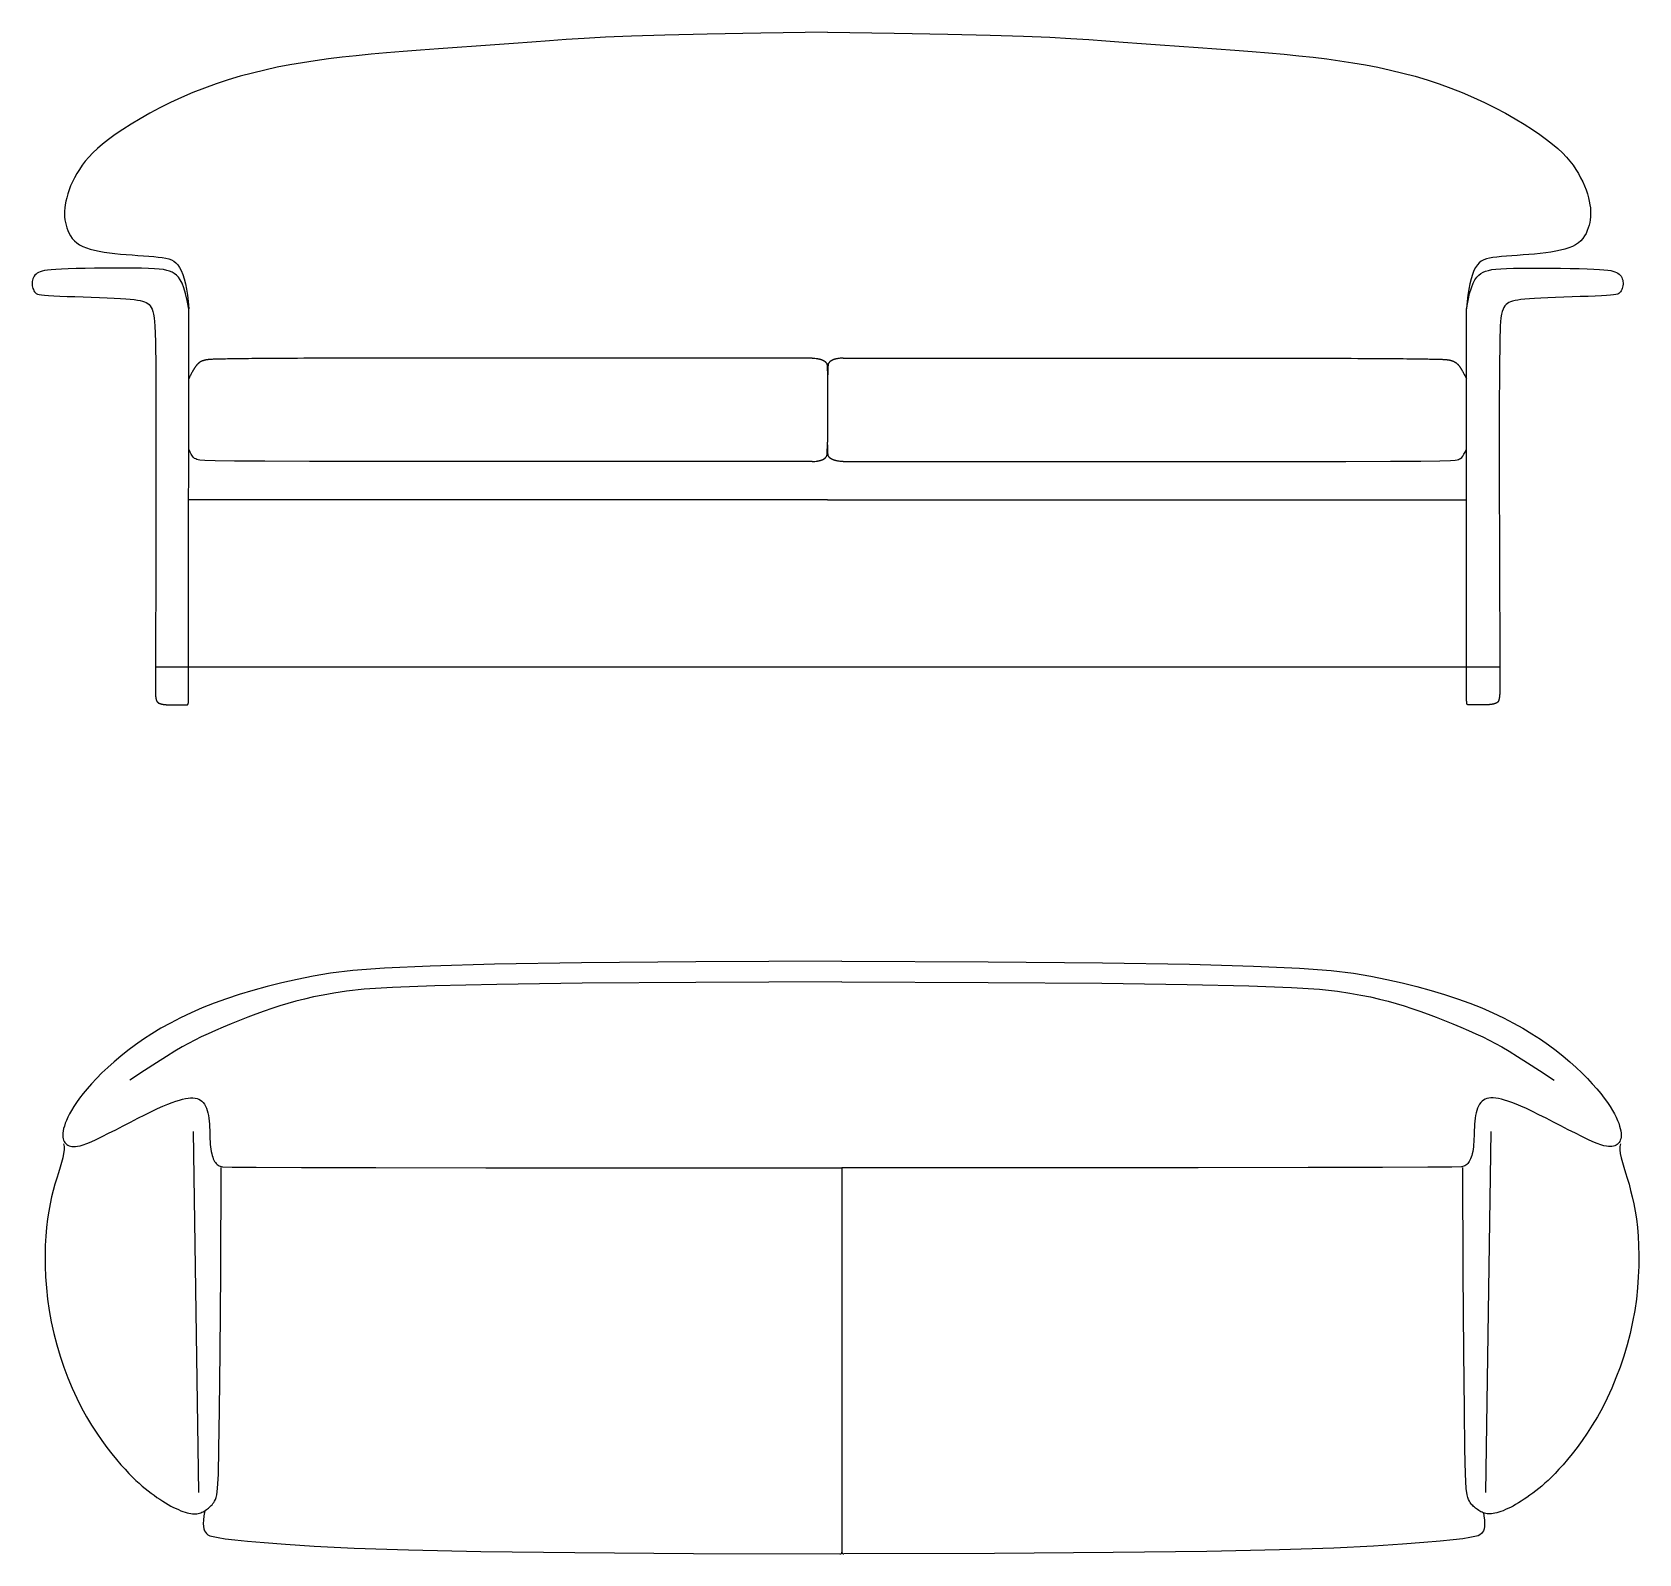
# Model space of a CAD drawing. Header units: millimetres. Extents: x 421 to 3085, y -1408 to 277.
# Drawn here: x 2731.7 to 2935.3, y -515.3 to -322.4 of the extents above; entities that cross this region are included whole.
import ezdxf

# ---------------------------------------------------------------- set-up
doc = ezdxf.new("R2010")
doc.units = ezdxf.units.MM

msp = doc.modelspace()

# ---------------------------------------------------------------- linework, layer by layer
at = {"color": 18, "linetype": 'Continuous', "true_color": 0x000000}
msp.add_line((2832.48, -366.17), (2832.48, -374.33), dxfattribs=at)
at = {"color": 18, "true_color": 0x000000}
msp.add_line((2917.69, -402.85), (2747.28, -402.85), dxfattribs=at)
at = {"color": 18, "linetype": 'Continuous', "true_color": 0x000000}
for points in [[(2832.48, -322.38), (2824.03, -322.5), (2817.24, -322.62), (2811.87, -322.75), (2807.65, -322.89), (2804.33, -323.03), (2801.65, -323.18), (2799.37, -323.33), (2797.22, -323.49), (2795, -323.65), (2792.69, -323.82), (2790.32, -323.98), (2787.93, -324.15), (2785.53, -324.32), (2783.17, -324.49), (2780.87, -324.67), (2778.67, -324.84), (2776.59, -325.01), (2774.62, -325.18), (2772.74, -325.37), (2770.95, -325.56), (2769.22, -325.77), (2767.55, -326), (2765.92, -326.25), (2764.31, -326.53), (2762.72, -326.84), (2761.14, -327.19), (2759.57, -327.57), (2758.02, -327.98), (2756.49, -328.43), (2754.98, -328.92), (2753.49, -329.46), (2752.03, -330.03), (2750.6, -330.65), (2749.2, -331.3), (2747.86, -331.97), (2746.57, -332.66), (2745.34, -333.35), (2744.2, -334.04), (2743.15, -334.71), (2742.19, -335.36), (2741.34, -335.98), (2740.59, -336.57), (2739.93, -337.14), (2739.35, -337.68), (2738.84, -338.22), (2738.39, -338.74), (2737.99, -339.26), (2737.64, -339.78), (2737.31, -340.3), (2737.02, -340.83), (2736.77, -341.36), (2736.54, -341.88), (2736.34, -342.38), (2736.17, -342.88), (2736.04, -343.36), (2735.93, -343.82), (2735.84, -344.25), (2735.79, -344.66), (2735.76, -345.06), (2735.76, -345.43), (2735.78, -345.8), (2735.82, -346.16), (2735.88, -346.51), (2735.97, -346.85), (2736.07, -347.2), (2736.19, -347.54), (2736.35, -347.88), (2736.53, -348.21), (2736.75, -348.52), (2737.01, -348.81), (2737.32, -349.08), (2737.67, -349.32), (2738.07, -349.54), (2738.53, -349.73), (2739.03, -349.89), (2739.58, -350.03), (2740.17, -350.15), (2740.79, -350.26), (2741.45, -350.35), (2742.14, -350.43), (2742.86, -350.5), (2743.59, -350.56), (2744.33, -350.62), (2745.06, -350.67), (2745.77, -350.72), (2746.44, -350.77), (2747.07, -350.82), (2747.64, -350.88), (2748.15, -350.94), (2748.59, -351.01), (2748.98, -351.1), (2749.32, -351.23), (2749.62, -351.39), (2749.88, -351.61), (2750.12, -351.87), (2750.34, -352.21), (2750.55, -352.61), (2750.74, -353.09), (2750.92, -353.64), (2751.08, -354.27), (2751.22, -354.96), (2751.34, -355.72), (2751.43, -356.54), (2751.5, -357.44)], [(2832.48, -322.38), (2840.94, -322.5), (2847.73, -322.62), (2853.1, -322.75), (2857.32, -322.89), (2860.64, -323.03), (2863.31, -323.18), (2865.6, -323.33), (2867.75, -323.49), (2869.97, -323.65), (2872.28, -323.82), (2874.65, -323.98), (2877.04, -324.15), (2879.44, -324.32), (2881.8, -324.49), (2884.09, -324.67), (2886.3, -324.84), (2888.38, -325.01), (2890.35, -325.18), (2892.23, -325.37), (2894.02, -325.56), (2895.75, -325.77), (2897.42, -326), (2899.05, -326.25), (2900.66, -326.53), (2902.25, -326.84), (2903.83, -327.19), (2905.4, -327.57), (2906.95, -327.98), (2908.48, -328.43), (2909.99, -328.92), (2911.47, -329.46), (2912.94, -330.03), (2914.37, -330.65), (2915.76, -331.3), (2917.11, -331.97), (2918.4, -332.66), (2919.62, -333.35), (2920.77, -334.04), (2921.82, -334.71), (2922.78, -335.36), (2923.63, -335.98), (2924.38, -336.57), (2925.04, -337.14), (2925.62, -337.68), (2926.13, -338.22), (2926.58, -338.74), (2926.98, -339.26), (2927.33, -339.78), (2927.65, -340.3), (2927.94, -340.83), (2928.2, -341.36), (2928.43, -341.88), (2928.63, -342.38), (2928.79, -342.88), (2928.93, -343.36), (2929.04, -343.82), (2929.12, -344.25), (2929.18, -344.66), (2929.21, -345.06), (2929.21, -345.43), (2929.19, -345.8), (2929.15, -346.16), (2929.09, -346.51), (2929, -346.85), (2928.9, -347.2), (2928.77, -347.54), (2928.62, -347.88), (2928.44, -348.21), (2928.22, -348.52), (2927.96, -348.81), (2927.65, -349.08), (2927.3, -349.32), (2926.89, -349.54), (2926.44, -349.73), (2925.94, -349.89), (2925.39, -350.03), (2924.8, -350.15), (2924.18, -350.26), (2923.52, -350.35), (2922.83, -350.43), (2922.11, -350.5), (2921.38, -350.56), (2920.64, -350.62), (2919.91, -350.67), (2919.2, -350.72), (2918.53, -350.77), (2917.9, -350.82), (2917.33, -350.88), (2916.82, -350.94), (2916.38, -351.01), (2915.99, -351.1), (2915.65, -351.23), (2915.35, -351.39), (2915.09, -351.61), (2914.85, -351.87), (2914.63, -352.21), (2914.42, -352.61), (2914.23, -353.09), (2914.05, -353.64), (2913.89, -354.27), (2913.75, -354.96), (2913.63, -355.72), (2913.54, -356.54), (2913.47, -357.44)], [(2751.5, -357.48), (2751.3, -356.38), (2751.09, -355.49), (2750.88, -354.77), (2750.66, -354.2), (2750.43, -353.77), (2750.19, -353.43), (2749.94, -353.18), (2749.68, -352.98), (2749.4, -352.81), (2749.08, -352.68), (2748.72, -352.57), (2748.29, -352.48), (2747.78, -352.41), (2747.16, -352.36), (2746.41, -352.33), (2745.53, -352.3), (2744.5, -352.29), (2743.34, -352.28), (2742.12, -352.28), (2740.85, -352.29), (2739.58, -352.31), (2738.36, -352.33), (2737.23, -352.35), (2736.21, -352.38), (2735.36, -352.41), (2734.65, -352.45), (2734.07, -352.49), (2733.6, -352.54), (2733.22, -352.59), (2732.92, -352.66), (2732.68, -352.74), (2732.48, -352.83), (2732.31, -352.93), (2732.15, -353.05), (2732.02, -353.18), (2731.91, -353.32), (2731.82, -353.47), (2731.75, -353.63), (2731.7, -353.8), (2731.67, -353.98), (2731.66, -354.15), (2731.66, -354.34), (2731.68, -354.52), (2731.71, -354.69), (2731.76, -354.86), (2731.82, -355.02), (2731.89, -355.17), (2731.97, -355.29), (2732.06, -355.4), (2732.17, -355.49), (2732.33, -355.57), (2732.55, -355.63), (2732.85, -355.68), (2733.24, -355.72), (2733.75, -355.76), (2734.4, -355.8), (2735.18, -355.83), (2736.09, -355.87), (2737.07, -355.9), (2738.11, -355.94), (2739.16, -355.98), (2740.2, -356.01), (2741.18, -356.05), (2742.07, -356.09), (2742.85, -356.13), (2743.53, -356.18), (2744.1, -356.22), (2744.59, -356.27), (2745, -356.33), (2745.35, -356.4), (2745.64, -356.47), (2745.9, -356.56), (2746.12, -356.65), (2746.31, -356.77), (2746.48, -356.91), (2746.63, -357.07), (2746.76, -357.27), (2746.87, -357.51), (2746.97, -357.79), (2747.06, -358.13), (2747.14, -358.59), (2747.22, -359.59), (2747.28, -361.57), (2747.33, -365.02), (2747.35, -370.41), (2747.35, -378.19), (2747.33, -388.85), (2747.28, -402.85)], [(2913.47, -357.48), (2913.67, -356.38), (2913.87, -355.49), (2914.09, -354.77), (2914.31, -354.2), (2914.54, -353.77), (2914.78, -353.43), (2915.03, -353.18), (2915.29, -352.98), (2915.57, -352.81), (2915.88, -352.68), (2916.24, -352.57), (2916.67, -352.48), (2917.19, -352.41), (2917.81, -352.36), (2918.55, -352.33), (2919.44, -352.3), (2920.47, -352.29), (2921.62, -352.28), (2922.85, -352.28), (2924.12, -352.29), (2925.38, -352.31), (2926.6, -352.33), (2927.74, -352.35), (2928.75, -352.38), (2929.61, -352.41), (2930.32, -352.45), (2930.9, -352.49), (2931.37, -352.54), (2931.75, -352.59), (2932.04, -352.66), (2932.29, -352.74), (2932.49, -352.83), (2932.66, -352.93), (2932.81, -353.05), (2932.95, -353.18), (2933.06, -353.32), (2933.15, -353.47), (2933.22, -353.63), (2933.27, -353.8), (2933.3, -353.98), (2933.31, -354.15), (2933.31, -354.34), (2933.29, -354.52), (2933.25, -354.69), (2933.21, -354.86), (2933.15, -355.02), (2933.08, -355.17), (2933, -355.29), (2932.91, -355.4), (2932.8, -355.49), (2932.64, -355.57), (2932.42, -355.63), (2932.12, -355.68), (2931.73, -355.72), (2931.22, -355.76), (2930.57, -355.8), (2929.79, -355.83), (2928.88, -355.87), (2927.89, -355.9), (2926.86, -355.94), (2925.81, -355.98), (2924.77, -356.01), (2923.79, -356.05), (2922.9, -356.09), (2922.11, -356.13), (2921.44, -356.18), (2920.87, -356.22), (2920.38, -356.27), (2919.97, -356.33), (2919.62, -356.4), (2919.32, -356.47), (2919.07, -356.56), (2918.85, -356.65), (2918.66, -356.77), (2918.49, -356.91), (2918.34, -357.07), (2918.21, -357.27), (2918.1, -357.51), (2918, -357.79), (2917.91, -358.13), (2917.82, -358.59), (2917.75, -359.59), (2917.69, -361.57), (2917.64, -365.02), (2917.62, -370.41), (2917.61, -378.19), (2917.64, -388.85), (2917.69, -402.85)], [(2751.48, -402.85), (2751.5, -357.48)], [(2913.49, -402.85), (2913.47, -357.48)], [(2830.52, -363.7), (2811.81, -363.7), (2797.42, -363.7), (2786.75, -363.7), (2779.19, -363.7), (2774.14, -363.71), (2770.98, -363.71), (2769.13, -363.71), (2767.97, -363.72), (2766.99, -363.72), (2766.1, -363.72), (2765.28, -363.73), (2764.52, -363.73), (2763.82, -363.73), (2763.17, -363.74), (2762.56, -363.74), (2761.99, -363.74), (2761.44, -363.75), (2760.92, -363.75), (2760.43, -363.75), (2759.95, -363.76), (2759.5, -363.76), (2759.08, -363.77), (2758.67, -363.77), (2758.29, -363.77), (2757.93, -363.78), (2757.59, -363.78), (2757.27, -363.79), (2756.97, -363.79), (2756.68, -363.8), (2756.42, -363.8), (2756.17, -363.81), (2755.93, -363.81), (2755.72, -363.82), (2755.52, -363.82), (2755.33, -363.83), (2755.15, -363.83), (2754.99, -363.84), (2754.85, -363.84), (2754.71, -363.85), (2754.59, -363.85), (2754.47, -363.86), (2754.37, -363.87), (2754.28, -363.87), (2754.19, -363.88), (2754.12, -363.88), (2754.05, -363.89), (2753.98, -363.89), (2753.93, -363.9), (2753.88, -363.9), (2753.83, -363.91), (2753.79, -363.92), (2753.75, -363.92), (2753.72, -363.93), (2753.69, -363.93), (2753.66, -363.94), (2753.63, -363.94), (2753.61, -363.95), (2753.58, -363.95), (2753.56, -363.96), (2753.54, -363.97), (2753.51, -363.97), (2753.49, -363.98), (2753.47, -363.98), (2753.45, -363.99), (2753.44, -363.99), (2753.42, -364), (2753.4, -364), (2753.38, -364.01), (2753.36, -364.02), (2753.34, -364.02), (2753.33, -364.03), (2753.31, -364.03), (2753.29, -364.04), (2753.28, -364.04), (2753.26, -364.05), (2753.25, -364.06), (2753.23, -364.06), (2753.22, -364.07), (2753.2, -364.07), (2753.19, -364.08), (2753.17, -364.08), (2753.16, -364.09), (2753.15, -364.1), (2753.13, -364.1), (2753.12, -364.11), (2753.11, -364.11), (2753.09, -364.12), (2753.08, -364.13), (2753.07, -364.13), (2753.06, -364.14), (2753.04, -364.15), (2753.03, -364.15), (2753.02, -364.16), (2753.01, -364.16), (2753, -364.17), (2752.99, -364.18), (2752.97, -364.18), (2752.96, -364.19), (2752.95, -364.2), (2752.94, -364.21), (2752.93, -364.21), (2752.92, -364.22), (2752.91, -364.23), (2752.9, -364.23), (2752.89, -364.24), (2752.88, -364.25), (2752.87, -364.26), (2752.86, -364.26), (2752.85, -364.27), (2752.84, -364.28), (2752.82, -364.29), (2752.81, -364.3), (2752.8, -364.31), (2752.79, -364.31), (2752.78, -364.32), (2752.77, -364.33), (2752.76, -364.34), (2752.75, -364.35), (2752.74, -364.36), (2752.73, -364.37), (2752.72, -364.38), (2752.71, -364.39), (2752.7, -364.4), (2752.68, -364.41), (2752.67, -364.42), (2752.66, -364.43), (2752.65, -364.44), (2752.64, -364.45), (2752.63, -364.46), (2752.62, -364.47), (2752.6, -364.48), (2752.59, -364.5), (2752.58, -364.51), (2752.57, -364.52), (2752.55, -364.54), (2752.54, -364.55), (2752.53, -364.57), (2752.51, -364.58), (2752.5, -364.6), (2752.48, -364.62), (2752.47, -364.63), (2752.46, -364.65), (2752.44, -364.67), (2752.43, -364.69), (2752.41, -364.71), (2752.39, -364.73), (2752.38, -364.75), (2752.36, -364.78), (2752.35, -364.8), (2752.33, -364.82), (2752.31, -364.85), (2752.29, -364.87), (2752.28, -364.9), (2752.26, -364.93), (2752.24, -364.96), (2752.22, -364.99), (2752.2, -365.02), (2752.18, -365.05), (2752.16, -365.09), (2752.14, -365.12), (2752.12, -365.16), (2752.1, -365.19), (2752.07, -365.23), (2752.05, -365.27), (2752.02, -365.32), (2752, -365.36), (2751.97, -365.42), (2751.94, -365.47), (2751.91, -365.53), (2751.87, -365.6), (2751.83, -365.68), (2751.78, -365.77), (2751.73, -365.88), (2751.66, -366), (2751.59, -366.15), (2751.5, -366.32)], [(2830.52, -363.7), (2830.72, -363.71), (2830.89, -363.72), (2831.02, -363.74), (2831.12, -363.75), (2831.2, -363.76), (2831.26, -363.77), (2831.3, -363.77), (2831.34, -363.78), (2831.37, -363.79), (2831.4, -363.79), (2831.43, -363.8), (2831.45, -363.81), (2831.47, -363.81), (2831.49, -363.82), (2831.52, -363.82), (2831.53, -363.83), (2831.55, -363.83), (2831.57, -363.84), (2831.59, -363.85), (2831.61, -363.85), (2831.63, -363.86), (2831.64, -363.86), (2831.66, -363.87), (2831.68, -363.87), (2831.69, -363.88), (2831.71, -363.88), (2831.73, -363.89), (2831.74, -363.9), (2831.76, -363.9), (2831.77, -363.91), (2831.79, -363.91), (2831.8, -363.92), (2831.82, -363.92), (2831.83, -363.93), (2831.84, -363.94), (2831.86, -363.94), (2831.87, -363.95), (2831.88, -363.95), (2831.9, -363.96), (2831.91, -363.97), (2831.92, -363.97), (2831.93, -363.98), (2831.94, -363.99), (2831.96, -363.99), (2831.97, -364), (2831.98, -364.01), (2831.99, -364.01), (2832, -364.02), (2832.01, -364.03), (2832.03, -364.03), (2832.04, -364.04), (2832.05, -364.05), (2832.06, -364.05), (2832.07, -364.06), (2832.08, -364.07), (2832.09, -364.07), (2832.1, -364.08), (2832.11, -364.09), (2832.12, -364.1), (2832.13, -364.11), (2832.14, -364.11), (2832.15, -364.12), (2832.16, -364.13), (2832.17, -364.14), (2832.19, -364.15), (2832.2, -364.15), (2832.21, -364.16), (2832.22, -364.17), (2832.23, -364.18), (2832.24, -364.2), (2832.25, -364.21), (2832.26, -364.22), (2832.27, -364.24), (2832.28, -364.26), (2832.29, -364.28), (2832.3, -364.29), (2832.32, -364.31), (2832.33, -364.33), (2832.34, -364.34), (2832.36, -364.35), (2832.37, -364.37), (2832.39, -364.4), (2832.4, -364.47), (2832.42, -364.6), (2832.44, -364.82), (2832.45, -365.14), (2832.47, -365.58), (2832.48, -366.17)], [(2834.45, -363.7), (2834.25, -363.71), (2834.08, -363.72), (2833.95, -363.74), (2833.85, -363.75), (2833.77, -363.76), (2833.71, -363.77), (2833.67, -363.77), (2833.63, -363.78), (2833.6, -363.79), (2833.57, -363.79), (2833.54, -363.8), (2833.52, -363.81), (2833.49, -363.81), (2833.47, -363.82), (2833.45, -363.82), (2833.43, -363.83), (2833.41, -363.83), (2833.4, -363.84), (2833.38, -363.85), (2833.36, -363.85), (2833.34, -363.86), (2833.32, -363.86), (2833.31, -363.87), (2833.29, -363.87), (2833.27, -363.88), (2833.26, -363.88), (2833.24, -363.89), (2833.23, -363.9), (2833.21, -363.9), (2833.2, -363.91), (2833.18, -363.91), (2833.17, -363.92), (2833.15, -363.92), (2833.14, -363.93), (2833.13, -363.94), (2833.11, -363.94), (2833.1, -363.95), (2833.09, -363.95), (2833.07, -363.96), (2833.06, -363.97), (2833.05, -363.97), (2833.04, -363.98), (2833.02, -363.99), (2833.01, -363.99), (2833, -364), (2832.99, -364.01), (2832.98, -364.01), (2832.97, -364.02), (2832.95, -364.03), (2832.94, -364.03), (2832.93, -364.04), (2832.92, -364.05), (2832.91, -364.05), (2832.9, -364.06), (2832.89, -364.07), (2832.88, -364.07), (2832.87, -364.08), (2832.86, -364.09), (2832.85, -364.1), (2832.84, -364.11), (2832.82, -364.11), (2832.81, -364.12), (2832.8, -364.13), (2832.79, -364.14), (2832.78, -364.15), (2832.77, -364.15), (2832.76, -364.16), (2832.75, -364.17), (2832.74, -364.18), (2832.73, -364.2), (2832.72, -364.21), (2832.71, -364.22), (2832.7, -364.24), (2832.69, -364.26), (2832.68, -364.28), (2832.66, -364.29), (2832.65, -364.31), (2832.64, -364.33), (2832.63, -364.34), (2832.61, -364.35), (2832.6, -364.37), (2832.58, -364.4), (2832.56, -364.47), (2832.55, -364.6), (2832.53, -364.82), (2832.51, -365.14), (2832.5, -365.58), (2832.48, -366.17)], [(2834.45, -363.7), (2853.16, -363.7), (2867.55, -363.7), (2878.22, -363.7), (2885.78, -363.7), (2890.83, -363.71), (2893.98, -363.71), (2895.84, -363.71), (2897, -363.72), (2897.98, -363.72), (2898.87, -363.72), (2899.69, -363.73), (2900.45, -363.73), (2901.15, -363.73), (2901.8, -363.74), (2902.4, -363.74), (2902.98, -363.74), (2903.52, -363.75), (2904.05, -363.75), (2904.54, -363.75), (2905.02, -363.76), (2905.46, -363.76), (2905.89, -363.77), (2906.29, -363.77), (2906.68, -363.77), (2907.04, -363.78), (2907.38, -363.78), (2907.7, -363.79), (2908, -363.79), (2908.29, -363.8), (2908.55, -363.8), (2908.8, -363.81), (2909.03, -363.81), (2909.25, -363.82), (2909.45, -363.82), (2909.64, -363.83), (2909.81, -363.83), (2909.97, -363.84), (2910.12, -363.84), (2910.26, -363.85), (2910.38, -363.85), (2910.49, -363.86), (2910.6, -363.87), (2910.69, -363.87), (2910.78, -363.88), (2910.85, -363.88), (2910.92, -363.89), (2910.99, -363.89), (2911.04, -363.9), (2911.09, -363.9), (2911.14, -363.91), (2911.18, -363.92), (2911.22, -363.92), (2911.25, -363.93), (2911.28, -363.93), (2911.31, -363.94), (2911.34, -363.94), (2911.36, -363.95), (2911.39, -363.95), (2911.41, -363.96), (2911.43, -363.97), (2911.45, -363.97), (2911.47, -363.98), (2911.49, -363.98), (2911.51, -363.99), (2911.53, -363.99), (2911.55, -364), (2911.57, -364), (2911.59, -364.01), (2911.61, -364.02), (2911.62, -364.02), (2911.64, -364.03), (2911.66, -364.03), (2911.67, -364.04), (2911.69, -364.04), (2911.71, -364.05), (2911.72, -364.06), (2911.74, -364.06), (2911.75, -364.07), (2911.77, -364.07), (2911.78, -364.08), (2911.79, -364.08), (2911.81, -364.09), (2911.82, -364.1), (2911.84, -364.1), (2911.85, -364.11), (2911.86, -364.11), (2911.87, -364.12), (2911.89, -364.13), (2911.9, -364.13), (2911.91, -364.14), (2911.92, -364.15), (2911.94, -364.15), (2911.95, -364.16), (2911.96, -364.16), (2911.97, -364.17), (2911.98, -364.18), (2911.99, -364.18), (2912, -364.19), (2912.02, -364.2), (2912.03, -364.21), (2912.04, -364.21), (2912.05, -364.22), (2912.06, -364.23), (2912.07, -364.23), (2912.08, -364.24), (2912.09, -364.25), (2912.1, -364.26), (2912.11, -364.26), (2912.12, -364.27), (2912.13, -364.28), (2912.14, -364.29), (2912.15, -364.3), (2912.16, -364.31), (2912.17, -364.31), (2912.19, -364.32), (2912.2, -364.33), (2912.21, -364.34), (2912.22, -364.35), (2912.23, -364.36), (2912.24, -364.37), (2912.25, -364.38), (2912.26, -364.39), (2912.27, -364.4), (2912.28, -364.41), (2912.29, -364.42), (2912.31, -364.43), (2912.32, -364.44), (2912.33, -364.45), (2912.34, -364.46), (2912.35, -364.47), (2912.37, -364.48), (2912.38, -364.5), (2912.39, -364.51), (2912.4, -364.52), (2912.42, -364.54), (2912.43, -364.55), (2912.44, -364.57), (2912.46, -364.58), (2912.47, -364.6), (2912.48, -364.62), (2912.5, -364.63), (2912.51, -364.65), (2912.53, -364.67), (2912.54, -364.69), (2912.56, -364.71), (2912.57, -364.73), (2912.59, -364.75), (2912.61, -364.78), (2912.62, -364.8), (2912.64, -364.82), (2912.66, -364.85), (2912.67, -364.87), (2912.69, -364.9), (2912.71, -364.93), (2912.73, -364.96), (2912.75, -364.99), (2912.77, -365.02), (2912.79, -365.05), (2912.81, -365.09), (2912.83, -365.12), (2912.85, -365.16), (2912.87, -365.19), (2912.9, -365.23), (2912.92, -365.27), (2912.94, -365.32), (2912.97, -365.36), (2913, -365.42), (2913.03, -365.47), (2913.06, -365.53), (2913.1, -365.6), (2913.14, -365.68), (2913.19, -365.77), (2913.24, -365.88), (2913.31, -366), (2913.38, -366.15), (2913.47, -366.32)], [(2830.52, -376.8), (2830.72, -376.79), (2830.89, -376.78), (2831.02, -376.76), (2831.12, -376.75), (2831.2, -376.74), (2831.26, -376.73), (2831.3, -376.73), (2831.34, -376.72), (2831.37, -376.71), (2831.4, -376.71), (2831.43, -376.7), (2831.45, -376.69), (2831.47, -376.69), (2831.49, -376.68), (2831.52, -376.68), (2831.53, -376.67), (2831.55, -376.67), (2831.57, -376.66), (2831.59, -376.65), (2831.61, -376.65), (2831.63, -376.64), (2831.64, -376.64), (2831.66, -376.63), (2831.68, -376.63), (2831.69, -376.62), (2831.71, -376.62), (2831.73, -376.61), (2831.74, -376.6), (2831.76, -376.6), (2831.77, -376.59), (2831.79, -376.59), (2831.8, -376.58), (2831.82, -376.58), (2831.83, -376.57), (2831.84, -376.56), (2831.86, -376.56), (2831.87, -376.55), (2831.88, -376.55), (2831.9, -376.54), (2831.91, -376.53), (2831.92, -376.53), (2831.93, -376.52), (2831.94, -376.51), (2831.96, -376.51), (2831.97, -376.5), (2831.98, -376.49), (2831.99, -376.49), (2832, -376.48), (2832.01, -376.47), (2832.03, -376.47), (2832.04, -376.46), (2832.05, -376.45), (2832.06, -376.45), (2832.07, -376.44), (2832.08, -376.43), (2832.09, -376.42), (2832.1, -376.42), (2832.11, -376.41), (2832.12, -376.4), (2832.13, -376.39), (2832.14, -376.39), (2832.15, -376.38), (2832.16, -376.37), (2832.17, -376.36), (2832.19, -376.35), (2832.2, -376.35), (2832.21, -376.34), (2832.22, -376.33), (2832.23, -376.32), (2832.24, -376.3), (2832.25, -376.29), (2832.26, -376.28), (2832.27, -376.26), (2832.28, -376.24), (2832.29, -376.22), (2832.3, -376.21), (2832.32, -376.19), (2832.33, -376.17), (2832.34, -376.16), (2832.36, -376.14), (2832.37, -376.13), (2832.39, -376.1), (2832.4, -376.03), (2832.42, -375.89), (2832.44, -375.68), (2832.45, -375.36), (2832.47, -374.92), (2832.48, -374.33)], [(2834.45, -376.8), (2834.25, -376.79), (2834.08, -376.78), (2833.95, -376.76), (2833.85, -376.75), (2833.77, -376.74), (2833.71, -376.73), (2833.67, -376.73), (2833.63, -376.72), (2833.6, -376.71), (2833.57, -376.71), (2833.54, -376.7), (2833.52, -376.69), (2833.49, -376.69), (2833.47, -376.68), (2833.45, -376.68), (2833.43, -376.67), (2833.41, -376.67), (2833.4, -376.66), (2833.38, -376.65), (2833.36, -376.65), (2833.34, -376.64), (2833.32, -376.64), (2833.31, -376.63), (2833.29, -376.63), (2833.27, -376.62), (2833.26, -376.62), (2833.24, -376.61), (2833.23, -376.6), (2833.21, -376.6), (2833.2, -376.59), (2833.18, -376.59), (2833.17, -376.58), (2833.15, -376.58), (2833.14, -376.57), (2833.13, -376.56), (2833.11, -376.56), (2833.1, -376.55), (2833.09, -376.55), (2833.07, -376.54), (2833.06, -376.53), (2833.05, -376.53), (2833.04, -376.52), (2833.02, -376.51), (2833.01, -376.51), (2833, -376.5), (2832.99, -376.49), (2832.98, -376.49), (2832.97, -376.48), (2832.95, -376.47), (2832.94, -376.47), (2832.93, -376.46), (2832.92, -376.45), (2832.91, -376.45), (2832.9, -376.44), (2832.89, -376.43), (2832.88, -376.42), (2832.87, -376.42), (2832.86, -376.41), (2832.85, -376.4), (2832.84, -376.39), (2832.82, -376.39), (2832.81, -376.38), (2832.8, -376.37), (2832.79, -376.36), (2832.78, -376.35), (2832.77, -376.35), (2832.76, -376.34), (2832.75, -376.33), (2832.74, -376.32), (2832.73, -376.3), (2832.72, -376.29), (2832.71, -376.28), (2832.7, -376.26), (2832.69, -376.24), (2832.68, -376.22), (2832.66, -376.21), (2832.65, -376.19), (2832.64, -376.17), (2832.63, -376.16), (2832.61, -376.14), (2832.6, -376.13), (2832.58, -376.1), (2832.56, -376.03), (2832.55, -375.89), (2832.53, -375.68), (2832.51, -375.36), (2832.5, -374.92), (2832.48, -374.33)], [(2830.52, -376.8), (2774.59, -376.8), (2766.8, -376.79), (2761.15, -376.77), (2757.29, -376.74), (2754.87, -376.71), (2753.54, -376.67), (2752.93, -376.63), (2752.69, -376.58), (2752.53, -376.54), (2752.39, -376.48), (2752.25, -376.4), (2752.11, -376.28), (2751.97, -376.12), (2751.83, -375.89), (2751.67, -375.6), (2751.5, -375.23)], [(2834.45, -376.8), (2890.37, -376.8), (2898.17, -376.79), (2903.82, -376.77), (2907.68, -376.74), (2910.1, -376.71), (2911.43, -376.67), (2912.04, -376.63), (2912.28, -376.58), (2912.44, -376.54), (2912.58, -376.48), (2912.72, -376.4), (2912.86, -376.28), (2913, -376.12), (2913.14, -375.89), (2913.3, -375.6), (2913.47, -375.23)], [(2832.48, -381.66), (2751.5, -381.65)], [(2832.48, -381.66), (2913.47, -381.65)], [(2747.28, -402.85), (2747.28, -403.58), (2747.28, -404.15), (2747.28, -404.6), (2747.28, -404.93), (2747.28, -405.18), (2747.28, -405.35), (2747.28, -405.47), (2747.28, -405.57), (2747.28, -405.65), (2747.28, -405.72), (2747.28, -405.78), (2747.28, -405.84), (2747.28, -405.89), (2747.28, -405.94), (2747.28, -405.98), (2747.28, -406.02), (2747.28, -406.06), (2747.28, -406.09), (2747.28, -406.12), (2747.28, -406.15), (2747.28, -406.17), (2747.29, -406.2), (2747.29, -406.22), (2747.29, -406.24), (2747.29, -406.26), (2747.29, -406.28), (2747.29, -406.29), (2747.29, -406.31), (2747.29, -406.32), (2747.29, -406.34), (2747.29, -406.35), (2747.29, -406.36), (2747.29, -406.37), (2747.3, -406.39), (2747.3, -406.4), (2747.3, -406.41), (2747.3, -406.42), (2747.3, -406.43), (2747.3, -406.44), (2747.3, -406.45), (2747.3, -406.46), (2747.3, -406.48), (2747.3, -406.49), (2747.3, -406.5), (2747.31, -406.51), (2747.31, -406.52), (2747.31, -406.53), (2747.31, -406.54), (2747.31, -406.55), (2747.31, -406.56), (2747.31, -406.57), (2747.31, -406.58), (2747.31, -406.59), (2747.31, -406.6), (2747.32, -406.61), (2747.32, -406.62), (2747.32, -406.63), (2747.32, -406.64), (2747.32, -406.65), (2747.32, -406.66), (2747.32, -406.67), (2747.32, -406.68), (2747.33, -406.69), (2747.33, -406.69), (2747.33, -406.7), (2747.33, -406.71), (2747.33, -406.72), (2747.33, -406.73), (2747.33, -406.74), (2747.34, -406.75), (2747.34, -406.76), (2747.34, -406.77), (2747.34, -406.78), (2747.34, -406.79), (2747.34, -406.8), (2747.34, -406.81), (2747.35, -406.82), (2747.35, -406.83), (2747.35, -406.84), (2747.35, -406.84), (2747.35, -406.85), (2747.36, -406.86), (2747.36, -406.87), (2747.36, -406.88), (2747.36, -406.89), (2747.36, -406.9), (2747.37, -406.91), (2747.37, -406.92), (2747.37, -406.93), (2747.37, -406.94), (2747.38, -406.95), (2747.38, -406.96), (2747.38, -406.97), (2747.38, -406.98), (2747.39, -406.99), (2747.39, -407), (2747.39, -407.01), (2747.39, -407.02), (2747.4, -407.03), (2747.4, -407.04), (2747.4, -407.05), (2747.41, -407.06), (2747.41, -407.07), (2747.41, -407.08), (2747.42, -407.09), (2747.42, -407.1), (2747.42, -407.11), (2747.43, -407.12), (2747.43, -407.13), (2747.44, -407.14), (2747.44, -407.15), (2747.45, -407.16), (2747.45, -407.17), (2747.46, -407.18), (2747.46, -407.19), (2747.47, -407.2), (2747.48, -407.21), (2747.48, -407.22), (2747.49, -407.23), (2747.5, -407.24), (2747.5, -407.25), (2747.51, -407.26), (2747.52, -407.27), (2747.53, -407.28), (2747.54, -407.29), (2747.55, -407.3), (2747.56, -407.31), (2747.57, -407.32), (2747.58, -407.33), (2747.59, -407.34), (2747.6, -407.35), (2747.61, -407.35), (2747.62, -407.36), (2747.64, -407.37), (2747.65, -407.38), (2747.67, -407.39), (2747.68, -407.4), (2747.69, -407.41), (2747.71, -407.42), (2747.73, -407.42), (2747.74, -407.43), (2747.76, -407.44), (2747.78, -407.45), (2747.8, -407.46), (2747.82, -407.47), (2747.84, -407.47), (2747.86, -407.48), (2747.88, -407.49), (2747.9, -407.49), (2747.92, -407.5), (2747.94, -407.51), (2747.97, -407.52), (2747.99, -407.52), (2748.02, -407.53), (2748.04, -407.53), (2748.07, -407.54), (2748.1, -407.55), (2748.13, -407.55), (2748.16, -407.56), (2748.19, -407.56), (2748.22, -407.57), (2748.25, -407.57), (2748.28, -407.58), (2748.31, -407.58), (2748.34, -407.59), (2748.38, -407.59), (2748.41, -407.6), (2748.45, -407.6), (2748.48, -407.6), (2748.52, -407.61), (2748.56, -407.61), (2748.59, -407.61), (2748.63, -407.62), (2748.67, -407.62), (2748.71, -407.62), (2748.75, -407.62), (2748.79, -407.63), (2748.83, -407.63), (2748.87, -407.63), (2748.91, -407.63), (2748.95, -407.64), (2748.99, -407.64), (2749.03, -407.64), (2749.08, -407.64), (2749.12, -407.64), (2749.16, -407.64), (2749.2, -407.64), (2749.24, -407.65), (2749.29, -407.65), (2749.33, -407.65), (2749.37, -407.65), (2749.41, -407.65), (2749.46, -407.65), (2749.5, -407.65), (2749.54, -407.65), (2749.58, -407.65), (2749.63, -407.65), (2749.67, -407.65), (2749.71, -407.65), (2749.75, -407.65), (2749.79, -407.65), (2749.84, -407.65), (2749.88, -407.65), (2749.92, -407.65), (2749.96, -407.65), (2750, -407.65), (2750.04, -407.65), (2750.08, -407.65), (2750.12, -407.65), (2750.15, -407.65), (2750.19, -407.65), (2750.23, -407.65), (2750.27, -407.65), (2750.3, -407.65), (2750.34, -407.65), (2750.37, -407.65), (2750.41, -407.65), (2750.44, -407.65), (2750.48, -407.65), (2750.51, -407.65), (2750.54, -407.65), (2750.57, -407.65), (2750.6, -407.65), (2750.63, -407.64), (2750.66, -407.64), (2750.69, -407.64), (2750.72, -407.64), (2750.74, -407.64), (2750.77, -407.64), (2750.79, -407.64), (2750.82, -407.64), (2750.84, -407.64), (2750.86, -407.64), (2750.89, -407.64), (2750.91, -407.64), (2750.93, -407.64), (2750.95, -407.64), (2750.97, -407.64), (2750.99, -407.64), (2751.01, -407.64), (2751.02, -407.64), (2751.04, -407.64), (2751.06, -407.64), (2751.07, -407.64), (2751.09, -407.64), (2751.1, -407.64), (2751.12, -407.64), (2751.13, -407.64), (2751.14, -407.64), (2751.15, -407.64), (2751.17, -407.64), (2751.18, -407.64), (2751.19, -407.64), (2751.2, -407.64), (2751.21, -407.63), (2751.22, -407.63), (2751.23, -407.63), (2751.24, -407.63), (2751.24, -407.63), (2751.25, -407.63), (2751.26, -407.63), (2751.27, -407.63), (2751.27, -407.63), (2751.28, -407.63), (2751.29, -407.63), (2751.29, -407.63), (2751.3, -407.63), (2751.3, -407.63), (2751.31, -407.63), (2751.31, -407.63), (2751.32, -407.63), (2751.32, -407.63), (2751.33, -407.63), (2751.33, -407.63), (2751.33, -407.63), (2751.34, -407.63), (2751.34, -407.63), (2751.34, -407.63), (2751.35, -407.62), (2751.35, -407.62), (2751.35, -407.62), (2751.36, -407.62), (2751.36, -407.62), (2751.36, -407.62), (2751.36, -407.62), (2751.36, -407.62), (2751.37, -407.62), (2751.37, -407.62), (2751.37, -407.62), (2751.37, -407.62), (2751.38, -407.61), (2751.38, -407.61), (2751.38, -407.61), (2751.38, -407.61), (2751.38, -407.61), (2751.38, -407.61), (2751.39, -407.61), (2751.39, -407.61), (2751.39, -407.6), (2751.39, -407.6), (2751.39, -407.6), (2751.4, -407.6), (2751.4, -407.6), (2751.4, -407.6), (2751.4, -407.59), (2751.4, -407.59), (2751.4, -407.59), (2751.41, -407.59), (2751.41, -407.59), (2751.41, -407.58), (2751.41, -407.58), (2751.41, -407.58), (2751.41, -407.57), (2751.42, -407.57), (2751.42, -407.57), (2751.42, -407.57), (2751.42, -407.56), (2751.42, -407.56), (2751.42, -407.55), (2751.42, -407.55), (2751.43, -407.55), (2751.43, -407.54), (2751.43, -407.54), (2751.43, -407.53), (2751.43, -407.53), (2751.43, -407.52), (2751.43, -407.52), (2751.44, -407.51), (2751.44, -407.51), (2751.44, -407.5), (2751.44, -407.5), (2751.44, -407.49), (2751.44, -407.49), (2751.44, -407.48), (2751.45, -407.47), (2751.45, -407.47), (2751.45, -407.46), (2751.45, -407.45), (2751.45, -407.45), (2751.45, -407.44), (2751.45, -407.43), (2751.45, -407.42), (2751.46, -407.41), (2751.46, -407.41), (2751.46, -407.4), (2751.46, -407.39), (2751.46, -407.38), (2751.46, -407.37), (2751.46, -407.36), (2751.46, -407.34), (2751.47, -407.33), (2751.47, -407.31), (2751.47, -407.3), (2751.47, -407.28), (2751.47, -407.25), (2751.47, -407.22), (2751.47, -407.19), (2751.47, -407.15), (2751.48, -407.1), (2751.48, -407.05), (2751.48, -406.98), (2751.48, -406.9), (2751.48, -406.81), (2751.48, -406.7), (2751.48, -406.57), (2751.48, -406.41), (2751.49, -406.23), (2751.49, -406.02), (2751.49, -405.77), (2751.49, -405.49), (2751.49, -405.16), (2751.49, -404.8), (2751.49, -404.39), (2751.49, -403.93), (2751.48, -403.41), (2751.48, -402.85)], [(2917.69, -402.85), (2917.69, -403.58), (2917.69, -404.15), (2917.69, -404.6), (2917.69, -404.93), (2917.69, -405.18), (2917.69, -405.35), (2917.69, -405.47), (2917.69, -405.57), (2917.69, -405.65), (2917.69, -405.72), (2917.69, -405.78), (2917.69, -405.84), (2917.69, -405.89), (2917.69, -405.94), (2917.69, -405.98), (2917.69, -406.02), (2917.69, -406.06), (2917.69, -406.09), (2917.68, -406.12), (2917.68, -406.15), (2917.68, -406.17), (2917.68, -406.2), (2917.68, -406.22), (2917.68, -406.24), (2917.68, -406.26), (2917.68, -406.28), (2917.68, -406.29), (2917.68, -406.31), (2917.68, -406.32), (2917.68, -406.34), (2917.68, -406.35), (2917.67, -406.36), (2917.67, -406.37), (2917.67, -406.39), (2917.67, -406.4), (2917.67, -406.41), (2917.67, -406.42), (2917.67, -406.43), (2917.67, -406.44), (2917.67, -406.45), (2917.67, -406.46), (2917.67, -406.48), (2917.66, -406.49), (2917.66, -406.5), (2917.66, -406.51), (2917.66, -406.52), (2917.66, -406.53), (2917.66, -406.54), (2917.66, -406.55), (2917.66, -406.56), (2917.66, -406.57), (2917.66, -406.58), (2917.65, -406.59), (2917.65, -406.6), (2917.65, -406.61), (2917.65, -406.62), (2917.65, -406.63), (2917.65, -406.64), (2917.65, -406.65), (2917.65, -406.66), (2917.65, -406.67), (2917.64, -406.68), (2917.64, -406.69), (2917.64, -406.69), (2917.64, -406.7), (2917.64, -406.71), (2917.64, -406.72), (2917.64, -406.73), (2917.63, -406.74), (2917.63, -406.75), (2917.63, -406.76), (2917.63, -406.77), (2917.63, -406.78), (2917.63, -406.79), (2917.62, -406.8), (2917.62, -406.81), (2917.62, -406.82), (2917.62, -406.83), (2917.62, -406.84), (2917.62, -406.84), (2917.61, -406.85), (2917.61, -406.86), (2917.61, -406.87), (2917.61, -406.88), (2917.61, -406.89), (2917.6, -406.9), (2917.6, -406.91), (2917.6, -406.92), (2917.6, -406.93), (2917.6, -406.94), (2917.59, -406.95), (2917.59, -406.96), (2917.59, -406.97), (2917.59, -406.98), (2917.58, -406.99), (2917.58, -407), (2917.58, -407.01), (2917.57, -407.02), (2917.57, -407.03), (2917.57, -407.04), (2917.57, -407.05), (2917.56, -407.06), (2917.56, -407.07), (2917.56, -407.08), (2917.55, -407.09), (2917.55, -407.1), (2917.54, -407.11), (2917.54, -407.12), (2917.54, -407.13), (2917.53, -407.14), (2917.53, -407.15), (2917.52, -407.16), (2917.52, -407.17), (2917.51, -407.18), (2917.51, -407.19), (2917.5, -407.2), (2917.49, -407.21), (2917.49, -407.22), (2917.48, -407.23), (2917.47, -407.24), (2917.46, -407.25), (2917.46, -407.26), (2917.45, -407.27), (2917.44, -407.28), (2917.43, -407.29), (2917.42, -407.3), (2917.41, -407.31), (2917.4, -407.32), (2917.39, -407.33), (2917.38, -407.34), (2917.37, -407.35), (2917.36, -407.35), (2917.34, -407.36), (2917.33, -407.37), (2917.32, -407.38), (2917.3, -407.39), (2917.29, -407.4), (2917.27, -407.41), (2917.26, -407.42), (2917.24, -407.42), (2917.22, -407.43), (2917.21, -407.44), (2917.19, -407.45), (2917.17, -407.46), (2917.15, -407.47), (2917.13, -407.47), (2917.11, -407.48), (2917.09, -407.49), (2917.07, -407.49), (2917.05, -407.5), (2917.02, -407.51), (2917, -407.52), (2916.97, -407.52), (2916.95, -407.53), (2916.92, -407.53), (2916.9, -407.54), (2916.87, -407.55), (2916.84, -407.55), (2916.81, -407.56), (2916.78, -407.56), (2916.75, -407.57), (2916.72, -407.57), (2916.69, -407.58), (2916.66, -407.58), (2916.62, -407.59), (2916.59, -407.59), (2916.55, -407.6), (2916.52, -407.6), (2916.48, -407.6), (2916.45, -407.61), (2916.41, -407.61), (2916.37, -407.61), (2916.34, -407.62), (2916.3, -407.62), (2916.26, -407.62), (2916.22, -407.62), (2916.18, -407.63), (2916.14, -407.63), (2916.1, -407.63), (2916.06, -407.63), (2916.02, -407.64), (2915.98, -407.64), (2915.93, -407.64), (2915.89, -407.64), (2915.85, -407.64), (2915.81, -407.64), (2915.77, -407.64), (2915.72, -407.65), (2915.68, -407.65), (2915.64, -407.65), (2915.6, -407.65), (2915.55, -407.65), (2915.51, -407.65), (2915.47, -407.65), (2915.43, -407.65), (2915.38, -407.65), (2915.34, -407.65), (2915.3, -407.65), (2915.26, -407.65), (2915.22, -407.65), (2915.17, -407.65), (2915.13, -407.65), (2915.09, -407.65), (2915.05, -407.65), (2915.01, -407.65), (2914.97, -407.65), (2914.93, -407.65), (2914.89, -407.65), (2914.85, -407.65), (2914.81, -407.65), (2914.78, -407.65), (2914.74, -407.65), (2914.7, -407.65), (2914.67, -407.65), (2914.63, -407.65), (2914.59, -407.65), (2914.56, -407.65), (2914.53, -407.65), (2914.49, -407.65), (2914.46, -407.65), (2914.43, -407.65), (2914.4, -407.65), (2914.37, -407.65), (2914.34, -407.64), (2914.31, -407.64), (2914.28, -407.64), (2914.25, -407.64), (2914.23, -407.64), (2914.2, -407.64), (2914.17, -407.64), (2914.15, -407.64), (2914.13, -407.64), (2914.1, -407.64), (2914.08, -407.64), (2914.06, -407.64), (2914.04, -407.64), (2914.02, -407.64), (2914, -407.64), (2913.98, -407.64), (2913.96, -407.64), (2913.95, -407.64), (2913.93, -407.64), (2913.91, -407.64), (2913.9, -407.64), (2913.88, -407.64), (2913.87, -407.64), (2913.85, -407.64), (2913.84, -407.64), (2913.83, -407.64), (2913.81, -407.64), (2913.8, -407.64), (2913.79, -407.64), (2913.78, -407.64), (2913.77, -407.64), (2913.76, -407.63), (2913.75, -407.63), (2913.74, -407.63), (2913.73, -407.63), (2913.72, -407.63), (2913.72, -407.63), (2913.71, -407.63), (2913.7, -407.63), (2913.69, -407.63), (2913.69, -407.63), (2913.68, -407.63), (2913.68, -407.63), (2913.67, -407.63), (2913.66, -407.63), (2913.66, -407.63), (2913.65, -407.63), (2913.65, -407.63), (2913.65, -407.63), (2913.64, -407.63), (2913.64, -407.63), (2913.63, -407.63), (2913.63, -407.63), (2913.63, -407.63), (2913.62, -407.63), (2913.62, -407.62), (2913.62, -407.62), (2913.62, -407.62), (2913.61, -407.62), (2913.61, -407.62), (2913.61, -407.62), (2913.61, -407.62), (2913.6, -407.62), (2913.6, -407.62), (2913.6, -407.62), (2913.6, -407.62), (2913.6, -407.62), (2913.59, -407.61), (2913.59, -407.61), (2913.59, -407.61), (2913.59, -407.61), (2913.59, -407.61), (2913.58, -407.61), (2913.58, -407.61), (2913.58, -407.61), (2913.58, -407.6), (2913.58, -407.6), (2913.57, -407.6), (2913.57, -407.6), (2913.57, -407.6), (2913.57, -407.6), (2913.57, -407.59), (2913.57, -407.59), (2913.56, -407.59), (2913.56, -407.59), (2913.56, -407.59), (2913.56, -407.58), (2913.56, -407.58), (2913.56, -407.58), (2913.55, -407.57), (2913.55, -407.57), (2913.55, -407.57), (2913.55, -407.57), (2913.55, -407.56), (2913.55, -407.56), (2913.54, -407.55), (2913.54, -407.55), (2913.54, -407.55), (2913.54, -407.54), (2913.54, -407.54), (2913.54, -407.53), (2913.54, -407.53), (2913.53, -407.52), (2913.53, -407.52), (2913.53, -407.51), (2913.53, -407.51), (2913.53, -407.5), (2913.53, -407.5), (2913.53, -407.49), (2913.53, -407.49), (2913.52, -407.48), (2913.52, -407.47), (2913.52, -407.47), (2913.52, -407.46), (2913.52, -407.45), (2913.52, -407.45), (2913.52, -407.44), (2913.51, -407.43), (2913.51, -407.42), (2913.51, -407.41), (2913.51, -407.41), (2913.51, -407.4), (2913.51, -407.39), (2913.51, -407.38), (2913.51, -407.37), (2913.5, -407.36), (2913.5, -407.34), (2913.5, -407.33), (2913.5, -407.31), (2913.5, -407.3), (2913.5, -407.28), (2913.5, -407.25), (2913.5, -407.22), (2913.49, -407.19), (2913.49, -407.15), (2913.49, -407.1), (2913.49, -407.05), (2913.49, -406.98), (2913.49, -406.9), (2913.49, -406.81), (2913.49, -406.7), (2913.49, -406.57), (2913.48, -406.41), (2913.48, -406.23), (2913.48, -406.02), (2913.48, -405.77), (2913.48, -405.49), (2913.48, -405.16), (2913.48, -404.8), (2913.48, -404.39), (2913.48, -403.93), (2913.49, -403.41), (2913.49, -402.85)], [(2834.31, -440.15), (2815.79, -440.23), (2801.3, -440.36), (2790.27, -440.53), (2782.13, -440.76), (2776.32, -441.02), (2772.29, -441.32), (2769.46, -441.66), (2767.27, -442.03), (2765.25, -442.44), (2763.3, -442.87), (2761.43, -443.34), (2759.64, -443.83), (2757.92, -444.35), (2756.28, -444.9), (2754.71, -445.47), (2753.22, -446.06), (2751.8, -446.68), (2750.46, -447.31), (2749.19, -447.97), (2747.98, -448.64), (2746.84, -449.33), (2745.77, -450.02), (2744.75, -450.73), (2743.79, -451.44), (2742.88, -452.16), (2742.04, -452.88), (2741.24, -453.6), (2740.5, -454.3), (2739.82, -454.99), (2739.2, -455.66), (2738.63, -456.3), (2738.13, -456.92), (2737.68, -457.5), (2737.28, -458.04), (2736.94, -458.55), (2736.64, -459.04), (2736.39, -459.49), (2736.17, -459.91), (2736, -460.31), (2735.85, -460.68), (2735.74, -461.03), (2735.65, -461.35), (2735.59, -461.65), (2735.56, -461.93), (2735.55, -462.18), (2735.56, -462.42), (2735.59, -462.63), (2735.65, -462.82), (2735.72, -462.98), (2735.81, -463.13), (2735.92, -463.26), (2736.05, -463.37), (2736.19, -463.46), (2736.35, -463.53), (2736.52, -463.58), (2736.71, -463.61), (2736.92, -463.63), (2737.15, -463.63), (2737.42, -463.59), (2737.74, -463.52), (2738.12, -463.4), (2738.58, -463.23), (2739.13, -463.01), (2739.77, -462.72), (2740.52, -462.36), (2741.35, -461.94), (2742.25, -461.49), (2743.18, -461.01), (2744.13, -460.52), (2745.06, -460.04), (2745.96, -459.59), (2746.8, -459.18), (2747.56, -458.82), (2748.24, -458.51), (2748.85, -458.26), (2749.4, -458.04), (2749.89, -457.87), (2750.33, -457.73), (2750.73, -457.63), (2751.1, -457.55), (2751.44, -457.5), (2751.75, -457.47), (2752.04, -457.46), (2752.31, -457.49), (2752.56, -457.54), (2752.78, -457.62), (2752.98, -457.74), (2753.17, -457.88), (2753.34, -458.06), (2753.49, -458.26), (2753.62, -458.5), (2753.74, -458.76), (2753.84, -459.05), (2753.93, -459.36), (2754, -459.69), (2754.06, -460.03), (2754.1, -460.4), (2754.13, -460.77), (2754.15, -461.15), (2754.17, -461.53), (2754.18, -461.92), (2754.19, -462.3), (2754.2, -462.67), (2754.22, -463.02), (2754.24, -463.36), (2754.28, -463.68), (2754.32, -463.98), (2754.36, -464.26), (2754.42, -464.53), (2754.48, -464.77), (2754.55, -464.99), (2754.62, -465.19), (2754.7, -465.37), (2754.79, -465.53), (2754.89, -465.67), (2755, -465.79), (2755.11, -465.9), (2755.23, -465.99), (2755.36, -466.07), (2755.5, -466.13), (2755.79, -466.18), (2757.01, -466.23), (2760.04, -466.26), (2765.81, -466.28), (2775.21, -466.3), (2789.16, -466.31), (2808.55, -466.32), (2834.31, -466.32)], [(2834.31, -440.15), (2852.83, -440.23), (2867.32, -440.36), (2878.35, -440.53), (2886.49, -440.76), (2892.29, -441.02), (2896.33, -441.32), (2899.16, -441.66), (2901.35, -442.03), (2903.37, -442.44), (2905.32, -442.87), (2907.19, -443.34), (2908.98, -443.83), (2910.7, -444.35), (2912.34, -444.9), (2913.91, -445.47), (2915.4, -446.06), (2916.81, -446.68), (2918.16, -447.31), (2919.43, -447.97), (2920.63, -448.64), (2921.77, -449.33), (2922.85, -450.02), (2923.87, -450.73), (2924.83, -451.44), (2925.73, -452.16), (2926.58, -452.88), (2927.38, -453.6), (2928.11, -454.3), (2928.79, -454.99), (2929.42, -455.66), (2929.98, -456.3), (2930.49, -456.92), (2930.94, -457.5), (2931.34, -458.04), (2931.68, -458.55), (2931.98, -459.04), (2932.23, -459.49), (2932.45, -459.91), (2932.62, -460.31), (2932.77, -460.68), (2932.88, -461.03), (2932.97, -461.35), (2933.03, -461.65), (2933.06, -461.93), (2933.07, -462.18), (2933.06, -462.42), (2933.02, -462.63), (2932.97, -462.82), (2932.9, -462.98), (2932.81, -463.13), (2932.7, -463.26), (2932.57, -463.37), (2932.43, -463.46), (2932.27, -463.53), (2932.1, -463.58), (2931.91, -463.61), (2931.7, -463.63), (2931.47, -463.63), (2931.2, -463.59), (2930.88, -463.52), (2930.49, -463.4), (2930.04, -463.23), (2929.49, -463.01), (2928.85, -462.72), (2928.1, -462.36), (2927.27, -461.94), (2926.37, -461.49), (2925.44, -461.01), (2924.49, -460.52), (2923.56, -460.04), (2922.66, -459.59), (2921.82, -459.18), (2921.06, -458.82), (2920.38, -458.51), (2919.77, -458.26), (2919.22, -458.04), (2918.73, -457.87), (2918.29, -457.73), (2917.89, -457.63), (2917.52, -457.55), (2917.18, -457.5), (2916.86, -457.47), (2916.57, -457.46), (2916.31, -457.49), (2916.06, -457.54), (2915.84, -457.62), (2915.63, -457.74), (2915.45, -457.88), (2915.28, -458.06), (2915.13, -458.26), (2914.99, -458.5), (2914.88, -458.76), (2914.77, -459.05), (2914.69, -459.36), (2914.62, -459.69), (2914.56, -460.03), (2914.52, -460.4), (2914.49, -460.77), (2914.47, -461.15), (2914.45, -461.53), (2914.44, -461.92), (2914.43, -462.3), (2914.42, -462.67), (2914.4, -463.02), (2914.37, -463.36), (2914.34, -463.68), (2914.3, -463.98), (2914.26, -464.26), (2914.2, -464.53), (2914.14, -464.77), (2914.07, -464.99), (2914, -465.19), (2913.91, -465.37), (2913.82, -465.53), (2913.73, -465.67), (2913.62, -465.79), (2913.51, -465.9), (2913.39, -465.99), (2913.26, -466.07), (2913.12, -466.13), (2912.82, -466.18), (2911.61, -466.23), (2908.58, -466.26), (2902.81, -466.28), (2893.41, -466.3), (2879.46, -466.31), (2860.06, -466.32), (2834.31, -466.32)], [(2834.31, -442.75), (2815.77, -442.82), (2801.37, -442.93), (2790.55, -443.08), (2782.72, -443.26), (2777.32, -443.47), (2773.76, -443.69), (2771.49, -443.93), (2769.91, -444.17), (2768.56, -444.42), (2767.32, -444.67), (2766.17, -444.93), (2765.09, -445.2), (2764.05, -445.48), (2763.05, -445.78), (2762.06, -446.11), (2761.05, -446.46), (2760.02, -446.83), (2758.98, -447.23), (2757.93, -447.64), (2756.88, -448.06), (2755.86, -448.49), (2754.88, -448.92), (2753.95, -449.34), (2753.08, -449.74), (2752.27, -450.14), (2751.49, -450.55), (2750.67, -451), (2749.75, -451.54), (2748.69, -452.2), (2747.41, -453.01), (2745.88, -454), (2744.03, -455.21)], [(2834.31, -442.75), (2852.85, -442.82), (2867.25, -442.93), (2878.07, -443.08), (2885.9, -443.26), (2891.3, -443.47), (2894.85, -443.69), (2897.13, -443.93), (2898.7, -444.17), (2900.06, -444.42), (2901.3, -444.67), (2902.45, -444.93), (2903.53, -445.2), (2904.56, -445.48), (2905.57, -445.78), (2906.56, -446.11), (2907.57, -446.46), (2908.6, -446.83), (2909.64, -447.23), (2910.69, -447.64), (2911.73, -448.06), (2912.75, -448.49), (2913.74, -448.92), (2914.67, -449.34), (2915.54, -449.74), (2916.34, -450.14), (2917.13, -450.55), (2917.95, -451), (2918.87, -451.54), (2919.93, -452.2), (2921.2, -453.01), (2922.74, -454), (2924.59, -455.21)], [(2752.07, -461.71), (2752.74, -507.47)], [(2916.55, -461.71), (2915.88, -507.47)], [(2735.63, -463.28), (2735.71, -463.63), (2735.71, -464.04), (2735.65, -464.52), (2735.54, -465.05), (2735.38, -465.63), (2735.19, -466.26), (2734.99, -466.94), (2734.77, -467.65), (2734.55, -468.39), (2734.34, -469.18), (2734.13, -470.01), (2733.94, -470.89), (2733.77, -471.82), (2733.62, -472.81), (2733.49, -473.87), (2733.39, -474.99), (2733.33, -476.19), (2733.3, -477.45), (2733.31, -478.77), (2733.37, -480.14), (2733.47, -481.54), (2733.62, -482.97), (2733.83, -484.41), (2734.09, -485.86), (2734.41, -487.31), (2734.78, -488.76), (2735.21, -490.18), (2735.68, -491.58), (2736.19, -492.94), (2736.74, -494.26), (2737.32, -495.52), (2737.93, -496.73), (2738.56, -497.88), (2739.2, -498.95), (2739.85, -499.96), (2740.5, -500.9), (2741.13, -501.77), (2741.75, -502.56), (2742.35, -503.29), (2742.91, -503.95), (2743.43, -504.53), (2743.92, -505.06), (2744.37, -505.52), (2744.8, -505.94), (2745.21, -506.31), (2745.6, -506.66), (2745.98, -506.97), (2746.36, -507.27), (2746.74, -507.55), (2747.11, -507.83), (2747.48, -508.09), (2747.85, -508.34), (2748.21, -508.58), (2748.57, -508.8), (2748.91, -509), (2749.25, -509.19), (2749.58, -509.36), (2749.9, -509.52), (2750.2, -509.65), (2750.5, -509.78), (2750.78, -509.88), (2751.04, -509.97), (2751.3, -510.04), (2751.54, -510.1), (2751.76, -510.14), (2751.97, -510.17), (2752.17, -510.18), (2752.36, -510.18), (2752.53, -510.16), (2752.7, -510.13), (2752.86, -510.09), (2753.02, -510.04), (2753.17, -509.98), (2753.32, -509.91), (2753.46, -509.83), (2753.6, -509.74), (2753.74, -509.65), (2753.87, -509.55), (2754, -509.45), (2754.12, -509.35), (2754.24, -509.25), (2754.35, -509.14), (2754.46, -509.02), (2754.57, -508.89), (2754.68, -508.73), (2754.78, -508.56), (2754.88, -508.36), (2754.98, -508.13), (2755.08, -507.78), (2755.17, -506.95), (2755.26, -505.17), (2755.34, -502), (2755.42, -496.98), (2755.49, -489.65), (2755.56, -479.57), (2755.62, -466.28)], [(2932.99, -463.28), (2932.91, -463.63), (2932.91, -464.04), (2932.97, -464.52), (2933.08, -465.05), (2933.24, -465.63), (2933.42, -466.26), (2933.63, -466.94), (2933.85, -467.65), (2934.07, -468.39), (2934.28, -469.18), (2934.49, -470.01), (2934.68, -470.89), (2934.85, -471.82), (2935, -472.81), (2935.13, -473.87), (2935.23, -474.99), (2935.29, -476.19), (2935.32, -477.45), (2935.31, -478.77), (2935.25, -480.14), (2935.15, -481.54), (2935, -482.97), (2934.79, -484.41), (2934.53, -485.86), (2934.21, -487.31), (2933.83, -488.76), (2933.41, -490.18), (2932.94, -491.58), (2932.42, -492.94), (2931.88, -494.26), (2931.29, -495.52), (2930.69, -496.73), (2930.06, -497.88), (2929.42, -498.95), (2928.77, -499.96), (2928.12, -500.9), (2927.49, -501.77), (2926.87, -502.56), (2926.27, -503.29), (2925.71, -503.95), (2925.19, -504.53), (2924.7, -505.06), (2924.25, -505.52), (2923.82, -505.94), (2923.41, -506.31), (2923.02, -506.66), (2922.63, -506.97), (2922.26, -507.27), (2921.88, -507.55), (2921.51, -507.83), (2921.14, -508.09), (2920.77, -508.34), (2920.41, -508.58), (2920.05, -508.8), (2919.7, -509), (2919.37, -509.19), (2919.04, -509.36), (2918.72, -509.52), (2918.42, -509.65), (2918.12, -509.78), (2917.84, -509.88), (2917.57, -509.97), (2917.32, -510.04), (2917.08, -510.1), (2916.86, -510.14), (2916.65, -510.17), (2916.45, -510.18), (2916.26, -510.18), (2916.09, -510.16), (2915.92, -510.13), (2915.75, -510.09), (2915.6, -510.04), (2915.45, -509.98), (2915.3, -509.91), (2915.15, -509.83), (2915.02, -509.74), (2914.88, -509.65), (2914.75, -509.55), (2914.62, -509.45), (2914.5, -509.35), (2914.38, -509.25), (2914.27, -509.14), (2914.15, -509.02), (2914.04, -508.89), (2913.94, -508.73), (2913.84, -508.56), (2913.74, -508.36), (2913.64, -508.13), (2913.54, -507.78), (2913.45, -506.95), (2913.36, -505.17), (2913.28, -502), (2913.2, -496.98), (2913.12, -489.65), (2913.06, -479.57), (2913, -466.28)], [(2834.31, -466.32), (2834.31, -515.03)], [(2753.53, -509.79), (2753.43, -510.43), (2753.37, -510.97), (2753.35, -511.41), (2753.37, -511.78), (2753.43, -512.08), (2753.51, -512.32), (2753.63, -512.51), (2753.77, -512.68), (2753.94, -512.82), (2754.2, -512.95), (2754.6, -513.07), (2755.22, -513.2), (2756.11, -513.33), (2757.34, -513.47), (2758.97, -513.63), (2761.07, -513.82), (2763.76, -514.04), (2767.42, -514.27), (2772.48, -514.51), (2779.37, -514.74), (2788.55, -514.94), (2800.44, -515.1), (2815.48, -515.21), (2834.1, -515.25)], [(2915.63, -510.05), (2915.69, -510.43), (2915.75, -510.97), (2915.77, -511.41), (2915.75, -511.78), (2915.7, -512.08), (2915.61, -512.32), (2915.49, -512.51), (2915.36, -512.68), (2915.18, -512.82), (2914.93, -512.95), (2914.52, -513.07), (2913.9, -513.2), (2913.01, -513.33), (2911.78, -513.47), (2910.15, -513.63), (2908.05, -513.82), (2905.36, -514.04), (2901.7, -514.27), (2896.65, -514.51), (2889.75, -514.74), (2880.57, -514.94), (2868.68, -515.1), (2853.65, -515.21), (2834.56, -515.25)]]:
    msp.add_lwpolyline(points, dxfattribs=at)
for centre, start, end in [((2834.08, -515.02), 264.788, 358.7837), ((2834.54, -515.02), 181.2163, 275.212)]:
    msp.add_arc(centre, 0.231, start, end, dxfattribs=at)

doc.saveas('drawing.dxf')
